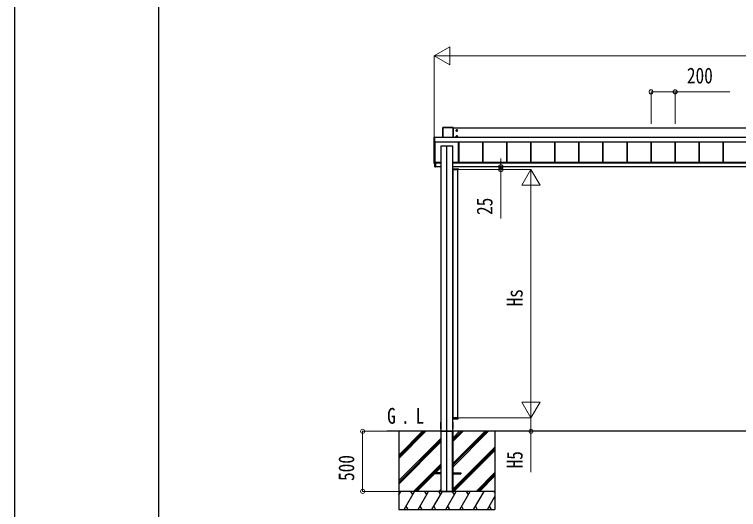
# Model space of a CAD drawing. Units: millimetres, scale not verified. Extents: x -16820 to 16820, y -11880 to 11880.
# Drawn here: x -16820 to -10799, y -8550 to -4436 of the extents above; entities that cross this region are included whole.
import ezdxf
from ezdxf.enums import TextEntityAlignment as Align

# ---------------------------------------------------------------- set-up
doc = ezdxf.new("R2010")
doc.units = ezdxf.units.MM
doc.header["$LTSCALE"] = 40
for name, color, linetype in [('0-2_USER1', 3, 'Continuous'), ('0-3_YKK_11', 7, 'Continuous'), ('0-4_YKK_12', 2, 'Continuous'), ('0-5_YKK_A1', 4, 'Continuous'), ('0-7_YKK_ZWAK', 7, 'Continuous')]:
    doc.layers.add(name, color=color, linetype=linetype)
doc.layers.add('0-6_YKK_D', color=6, linetype='Continuous', lineweight=18)
doc.styles.add('ＭＳ ゴシック', font='')
doc.styles.get('ＭＳ ゴシック').set_extended_font_data('MS Gothic')

msp = doc.modelspace()

# ---------------------------------------------------------------- linework, layer by layer
at = {"layer": '0-3_YKK_11'}
for p, q in [((-13258.14, -5457.31), (-13258.14, -5375.15)), ((-13257.64, -5374.65), (-13172.64, -5374.65)), ((-13172.14, -5375.15), (-13172.14, -5457.31)), ((-13172.14, -5378.87), (-8078.14, -5378.87)), ((-13134.89, -5400.61), (-13149.39, -5400.61)), ((-13142.14, -5394.84), (-13147.14, -5397.72)), ((-13147.14, -5397.72), (-13147.14, -5403.5)), ((-13147.14, -5403.5), (-13142.14, -5406.38)), ((-13144.42, -5399.85), (-13145.14, -5399.85)), ((-13145.14, -5399.85), (-13145.14, -5401.37)), ((-13145.14, -5401.37), (-13144.42, -5401.37)), ((-13142.9, -5397.61), (-13142.9, -5398.33)), ((-13141.38, -5397.61), (-13142.9, -5397.61)), ((-13142.9, -5402.89), (-13142.9, -5403.61)), ((-13142.9, -5403.61), (-13141.38, -5403.61)), ((-13142.14, -5393.36), (-13142.14, -5407.86)), ((-13137.14, -5397.72), (-13142.14, -5394.84)), ((-13142.14, -5406.38), (-13137.14, -5403.5)), ((-13141.38, -5398.33), (-13141.38, -5397.61)), ((-13141.38, -5403.61), (-13141.38, -5402.89)), ((-13139.14, -5399.85), (-13139.86, -5399.85)), ((-13139.86, -5401.37), (-13139.14, -5401.37)), ((-13139.14, -5401.37), (-13139.14, -5399.85)), ((-13137.14, -5403.5), (-13137.14, -5397.72)), ((-13331.64, -5456.53), (-13331.64, -5498.51)), ((-13325.44, -5456.03), (-13331.14, -5456.03)), ((-13323.64, -5456.08), (-13324.84, -5456.08)), ((-13324.84, -5456.08), (-13324.84, -5456.08)), ((-13323.64, -5456.08), (-13323.64, -5456.08)), ((-7926.64, -5457.31), (-13323.64, -5457.31)), ((-13134.89, -5450.58), (-13149.39, -5450.58)), ((-13142.14, -5444.81), (-13147.14, -5447.69)), ((-13147.14, -5447.69), (-13147.14, -5453.47)), ((-13147.14, -5453.47), (-13142.14, -5456.35)), ((-13144.42, -5449.82), (-13145.14, -5449.82)), ((-13145.14, -5449.82), (-13145.14, -5451.34)), ((-13145.14, -5451.34), (-13144.42, -5451.34)), ((-13142.9, -5447.58), (-13142.9, -5448.3)), ((-13141.38, -5447.58), (-13142.9, -5447.58)), ((-13142.9, -5452.86), (-13142.9, -5453.58)), ((-13142.9, -5453.58), (-13141.38, -5453.58)), ((-13142.14, -5443.33), (-13142.14, -5457.83)), ((-13137.14, -5447.69), (-13142.14, -5444.81)), ((-13142.14, -5456.35), (-13137.14, -5453.47)), ((-13141.38, -5448.3), (-13141.38, -5447.58)), ((-13141.38, -5453.58), (-13141.38, -5452.86)), ((-13139.14, -5449.82), (-13139.86, -5449.82)), ((-13139.86, -5451.34), (-13139.14, -5451.34)), ((-13139.14, -5451.34), (-13139.14, -5449.82)), ((-13137.14, -5453.47), (-13137.14, -5447.69)), ((-13331.14, -5499.01), (-13325.44, -5499.01)), ((-13324.84, -5498.83), (-13323.64, -5498.83)), ((-13324.84, -5498.83), (-13324.84, -5498.83)), ((-7926.64, -5497.42), (-13323.64, -5497.42)), ((-13323.64, -5498.83), (-13323.64, -5498.83)), ((-13275.14, -5529.01), (-13275.14, -5529.3)), ((-13272.94, -5529), (-13274.84, -5529)), ((-13272.64, -5529.3), (-13272.64, -5529.01)), ((-13272.64, -5529.21), (-13271.64, -5529.21)), ((-13271.14, -5529.3), (-13271.14, -5529.23)), ((-13179.14, -5529.3), (-13179.14, -5529.23)), ((-13178.64, -5529.21), (-13177.64, -5529.21)), ((-13177.64, -5529.3), (-13177.64, -5529.01)), ((-13175.44, -5529), (-13177.34, -5529)), ((-13175.14, -5529.01), (-13175.14, -5529.3)), ((-13126.64, -5663.65), (-13126.64, -5497.42)), ((-13126.24, -5662.7), (-13126.24, -5497.42)), ((-13123.64, -5663.65), (-13123.64, -5497.42)), ((-12926.64, -5663.65), (-12926.64, -5497.42)), ((-12924.04, -5663.65), (-12924.04, -5497.42)), ((-12923.64, -5663.65), (-12923.64, -5497.42)), ((-12726.64, -5663.65), (-12726.64, -5497.42)), ((-12724.04, -5663.65), (-12724.04, -5497.42)), ((-12723.64, -5663.65), (-12723.64, -5497.42)), ((-12526.64, -5663.65), (-12526.64, -5497.42)), ((-12524.04, -5663.65), (-12524.04, -5497.42)), ((-12523.64, -5663.65), (-12523.64, -5497.42)), ((-12326.64, -5663.65), (-12326.64, -5497.42)), ((-12324.04, -5663.65), (-12324.04, -5497.42)), ((-12323.64, -5663.65), (-12323.64, -5497.42)), ((-12126.64, -5663.65), (-12126.64, -5497.42)), ((-12124.04, -5663.65), (-12124.04, -5497.42)), ((-12123.64, -5663.65), (-12123.64, -5497.42)), ((-11926.64, -5663.65), (-11926.64, -5497.42)), ((-11924.04, -5663.65), (-11924.04, -5497.42)), ((-11923.64, -5663.65), (-11923.64, -5497.42)), ((-11726.64, -5663.65), (-11726.64, -5497.42)), ((-11724.04, -5663.65), (-11724.04, -5497.42)), ((-11723.64, -5663.65), (-11723.64, -5497.42)), ((-11526.64, -5663.65), (-11526.64, -5497.42)), ((-11524.04, -5663.65), (-11524.04, -5497.42)), ((-11523.64, -5663.65), (-11523.64, -5497.42)), ((-11326.64, -5663.65), (-11326.64, -5497.42)), ((-11324.04, -5663.65), (-11324.04, -5497.42)), ((-11323.64, -5663.65), (-11323.64, -5497.42)), ((-11126.64, -5663.65), (-11126.64, -5497.42)), ((-11124.04, -5663.65), (-11124.04, -5497.42)), ((-11123.64, -5663.65), (-11123.64, -5497.42)), ((-10926.64, -5663.65), (-10926.64, -5497.42)), ((-10924.04, -5663.65), (-10924.04, -5497.42)), ((-10923.64, -5663.65), (-10923.64, -5497.42)), ((-13324.64, -5701.88), (-13324.64, -5668.79)), ((-13324.33, -5668.49), (-13324.33, -5668.49)), ((-13324.33, -5668.49), (-13324.32, -5668.49)), ((-13318.14, -5668.52), (-13275.14, -5668.52)), ((-13175.14, -5663.65), (-8075.14, -5663.65)), ((-13175.14, -5668.52), (-8075.14, -5668.52)), ((-13175.44, -7900), (-13274.84, -7900)), ((-13272.64, -8400), (-13272.64, -7900)), ((-13271.14, -8400), (-13271.14, -7900)), ((-13179.14, -8400), (-13179.14, -7900)), ((-13177.64, -8400), (-13177.64, -7900))]:
    msp.add_line(p, q, dxfattribs=at)
for points in [[(-13323.64, -5498.83), (-13323.64, -5498.28), (-13323.64, -5497.77), (-13323.64, -5456.71), (-13323.64, -5456.23), (-13323.64, -5456.08)], [(-13325.14, -5498.84), (-13325.14, -5671.98), (-13329.64, -5671.98), (-13330.14, -5671.48)], [(-13324.64, -5672.33), (-13330.14, -5672), (-13330.14, -5671.43), (-13330.14, -5499.01)], [(-13175.14, -8400), (-13175.14, -7896), (-13175.14, -5529.3), (-13175.44, -5529.3), (-13274.84, -5529.3), (-13275.14, -5529.3), (-13275.14, -7896), (-13275.14, -8400)], [(-13330.67, -5673.21), (-13331.14, -5672.71), (-13331.14, -5672.47), (-13331.14, -5630.94), (-13330.14, -5630.88)], [(-13324.64, -5673.01), (-13324.96, -5673.31), (-13330.67, -5672.96), (-13331.14, -5672.47)], [(-13324.64, -5673.59), (-13330.67, -5673.21), (-13330.67, -5673.21)], [(-13325.14, -5662.96), (-13324.84, -5663.26), (-13321.64, -5663.26), (-13321.64, -5663.65)], [(-13324.64, -5663.26), (-13324.64, -5665.21), (-13324.64, -5668.79), (-13324.34, -5668.49)], [(-13318.14, -5668.48), (-13318.14, -5668.78), (-13318.14, -5702.26), (-13318.14, -5702.56), (-13324.36, -5702.18), (-13324.64, -5701.88)], [(-13324.34, -5668.49), (-13324.34, -5668.49), (-13324.34, -5668.49)], [(-13324.33, -5668.49), (-13324.32, -5668.49), (-13318.14, -5668.48), (-13318.14, -5668.28), (-13318.14, -5663.99), (-13323.14, -5664), (-13323.14, -5663.26)], [(-13324.14, -5665.71), (-13324.14, -5668.29), (-13324.14, -5668.31)], [(-13322.14, -5663.99), (-13322.14, -5663.94), (-13322.14, -5663.65), (-13275.14, -5663.65)], [(-13318.14, -5700), (-13275.99, -5700), (-13275.51, -5700), (-13275.14, -5700)], [(-13276.01, -5700), (-13276.16, -5702.5), (-13275.64, -5702.5), (-13275.14, -5702.5)], [(-13175.14, -5700), (-13174.77, -5700), (-13174.29, -5700), (-8075.99, -5700), (-8075.51, -5700), (-8075.14, -5700)], [(-13175.14, -5702.5), (-13174.64, -5702.5), (-13174.12, -5702.5), (-13174.27, -5700)], [(-13275.14, -7825.5), (-13276.87, -7825.5), (-13277.37, -7825.5), (-13277.64, -7856.7), (-13277.44, -7880), (-13276.94, -7880), (-13275.14, -7880)], [(-13175.14, -7880), (-13173.34, -7880), (-13172.84, -7880), (-13172.64, -7856.7), (-13172.91, -7825.5), (-13173.41, -7825.5), (-13175.14, -7825.5)]]:
    msp.add_lwpolyline(points, dxfattribs=at)
for centre, radius in [((-13142.14, -5400.61), 6.25), ((-13142.14, -5400.61), 5), ((-13142.14, -5450.58), 6.25), ((-13142.14, -5450.58), 5)]:
    msp.add_circle(centre, radius, dxfattribs=at)
for centre, radius, start, end in [((-13142.14, -5400.61), 5.58, 153.74848, 206.25152), ((-13142.14, -5400.61), 5.58, 93.74848, 146.25152), ((-13142.14, -5400.61), 5.58, 213.74848, 266.25152), ((-13144.42, -5398.33), 1.52, 270, 0), ((-13144.42, -5402.89), 1.52, 0, 90), ((-13142.14, -5400.61), 5.58, 33.74848, 86.25152), ((-13142.14, -5400.61), 5.58, 273.74848, 326.25152), ((-13139.86, -5398.33), 1.52, 180, 270), ((-13139.86, -5402.89), 1.52, 90, 180), ((-13142.14, -5400.61), 5.58, 333.74848, 26.25152), ((-13325.26, -5454.33), 1.74, 265.66516, 269.50049), ((-13142.14, -5450.58), 5.58, 153.74848, 206.25152), ((-13142.14, -5450.58), 5.58, 93.74848, 146.25152), ((-13142.14, -5450.58), 5.58, 213.74848, 266.25152), ((-13144.42, -5448.3), 1.52, 270, 0), ((-13144.42, -5452.86), 1.52, 0, 90), ((-13142.14, -5450.58), 5.58, 33.74848, 86.25152), ((-13142.14, -5450.58), 5.58, 273.74848, 326.25152), ((-13139.86, -5448.3), 1.52, 180, 270), ((-13139.86, -5452.86), 1.52, 90, 180), ((-13142.14, -5450.58), 5.58, 333.74848, 26.25152), ((-13324.93, -5501.54), 2.71, 88.10375, 98.40666)]:
    msp.add_arc(centre, radius, start, end, dxfattribs=at)
for centre, major_axis, ratio, start_param, end_param in [((-13257.64, -5375.15), (0.382, -0.325), 0.996231, 2.2770247, 3.8440941), ((-13172.64, -5375.15), (0.382, 0.325), 0.996231, 5.5806839, 7.1477533), ((-13331.14, -5456.53), (0.382, -0.325), 0.996231, 2.2770247, 3.8440941), ((-13324.84, -5456.07), (0.6, 0), 0.026226, 3.8726279, 4.712389), ((-13331.14, -5498.51), (0.382, 0.325), 0.996231, 2.4390913, 4.0061606), ((-13325.44, -5498.71), (0, 0.3), 0.998743, 3.1415927, 4.2299164), ((-13274.84, -5529.01), (0.3, 0), 0.034921, 1.5707963, 3.1415927), ((-13272.94, -5529.01), (0.3, 0), 0.034921, 6.2831853, 7.8539816), ((-13271.64, -5529.23), (0.5, 0), 0.034921, 6.2831853, 7.8539816), ((-13178.64, -5529.23), (0.5, 0), 0.034921, 1.5707963, 3.1415927), ((-13177.34, -5529.01), (0.3, 0), 0.034921, 1.5707963, 3.1415927), ((-13175.44, -5529.01), (0.3, 0), 0.034921, 6.2831853, 7.8539816), ((-13324.34, -5665.71), (0.108, 0.169), 0.994155, 5.2849907, 6.855787), ((-13324.34, -5668.29), (-0.145, 0.15), 0.921201, 2.3686772, 3.9027669)]:
    msp.add_ellipse(centre, major_axis=major_axis, ratio=ratio, start_param=start_param, end_param=end_param, dxfattribs=at)
at = {"layer": '0-4_YKK_12'}
msp.add_line((-13225.14, -8402.5), (-13225.14, -5526.8), dxfattribs=at)
at = {"layer": '0-5_YKK_A1'}
for p, q in [((-13257.8, -5375.29), (-13258.14, -5375.15)), ((-13257.8, -5457.31), (-13257.8, -5375.29)), ((-13257.64, -5374.65), (-13257.3, -5374.79)), ((-13257.3, -5374.79), (-13257.3, -5375.28)), ((-13257.3, -5375.28), (-13257.3, -5457.31)), ((-13172.98, -5375.28), (-13257.3, -5375.28)), ((-13172.98, -5374.79), (-13172.64, -5374.65)), ((-13172.98, -5457.31), (-13172.98, -5375.28)), ((-13172.14, -5375.15), (-13172.48, -5375.29)), ((-13172.48, -5375.29), (-13172.48, -5457.31)), ((-13331.18, -5456.73), (-13331.64, -5456.53)), ((-13331.18, -5497.79), (-13331.18, -5456.73)), ((-13331.14, -5456.03), (-13330.68, -5456.23)), ((-13330.68, -5456.71), (-13330.68, -5497.77)), ((-13323.64, -5456.71), (-13330.68, -5456.71)), ((-13325.44, -5456.07), (-13325.44, -5456.03)), ((-13323.64, -5456.08), (-13324.84, -5456.08)), ((-7926.64, -5457.79), (-13323.64, -5457.79)), ((-13331.64, -5498.51), (-13331.18, -5497.79)), ((-13330.68, -5498.28), (-13331.14, -5499.01)), ((-13325.44, -5499.01), (-13325.44, -5498.89)), ((-13324.84, -5498.83), (-13323.64, -5498.83)), ((-7926.64, -5496.76), (-13323.64, -5496.76)), ((-7926.64, -5497.28), (-13323.64, -5497.28)), ((-7926.64, -5497.42), (-13323.64, -5497.42)), ((-13274.84, -5529), (-13274.84, -5529.3)), ((-13272.94, -5529), (-13272.94, -5529.3)), ((-13271.64, -5529.21), (-13271.64, -5529.3)), ((-13178.64, -5529.21), (-13178.64, -5529.3)), ((-13177.34, -5529), (-13177.34, -5529.3)), ((-13175.44, -5529), (-13175.44, -5529.3)), ((-13330.67, -5672.96), (-13330.67, -5673.21)), ((-13330.67, -5673.21), (-13324.64, -5673.59)), ((-13324.96, -5673.36), (-13324.96, -5673.31)), ((-13324.36, -5665.21), (-13324.64, -5665.21)), ((-13324.36, -5668.79), (-13324.64, -5668.79)), ((-13324.64, -5701.88), (-13324.36, -5701.88)), ((-13324.36, -5663.26), (-13324.36, -5665.21)), ((-13324.36, -5668.79), (-13324.36, -5701.88)), ((-13324.36, -5701.88), (-13318.14, -5702.26)), ((-13324.34, -5668.49), (-13324.34, -5665.51)), ((-13318.14, -5668.78), (-13324.34, -5668.79)), ((-13323.86, -5665.71), (-13324.14, -5665.71)), ((-13323.86, -5668.29), (-13324.14, -5668.29)), ((-13323.86, -5665.71), (-13323.86, -5668.29)), ((-13323.86, -5668.29), (-13318.14, -5668.28)), ((-13275.14, -5665.65), (-13318.14, -5665.65)), ((-13275.51, -5700), (-13275.64, -5702.18)), ((-8075.14, -5665.65), (-13175.14, -5665.65)), ((-13175.14, -5702.18), (-13174.64, -5702.18)), ((-13174.64, -5702.18), (-13174.77, -5700)), ((-13174.64, -5702.5), (-13174.64, -5702.18)), ((-13173.14, -5725), (-13173.14, -5718.5)), ((-13172.14, -5717.5), (-13162.23, -5717.5)), ((-13160.24, -5717.5), (-13162.23, -5717.5)), ((-13160.24, -5717.5), (-13132.23, -5717.5)), ((-13173.14, -7789), (-13173.14, -5725)), ((-13173.14, -5725), (-13133.14, -5725)), ((-13172.14, -5725), (-13173.14, -5725)), ((-13159.84, -5725), (-13160.84, -5725)), ((-13133.14, -7789), (-13133.14, -5725)), ((-13133.14, -7789), (-13173.14, -7789)), ((-13173.14, -7789), (-13173.14, -7795.5)), ((-13172.14, -7789), (-13173.14, -7789)), ((-13172.14, -7796.5), (-13162.23, -7796.5)), ((-13160.24, -7796.5), (-13162.23, -7796.5)), ((-13159.84, -7789), (-13160.84, -7789)), ((-13160.24, -7796.5), (-13132.23, -7796.5)), ((-13275.14, -7900), (-13725.14, -7900)), ((-13625.14, -7900), (-13625.14, -8550)), ((-13625.14, -8126.63), (-13398.51, -7900)), ((-13625.14, -8098.35), (-13426.79, -7900)), ((-13625.14, -8112.49), (-13412.71, -7900.06)), ((-13275.14, -7900), (-13274.84, -7900)), ((-13275.14, -7900), (-13275.14, -8400)), ((-13175.14, -7900), (-13175.14, -8400)), ((-7525.14, -7900), (-13175.14, -7900)), ((-13175.14, -7985), (-13090.14, -7900)), ((-13175.14, -7970.86), (-13104.29, -7900)), ((-13175.14, -7956.71), (-13118.43, -7900)), ((-13175.14, -8197.13), (-12878.05, -7900.04)), ((-13175.14, -8182.99), (-12892.19, -7900.04)), ((-13175.14, -8168.85), (-12906.33, -7900.04)), ((-12825.14, -7900), (-12825.14, -8550)), ((-13625.14, -8310.48), (-13275.14, -7960.48)), ((-13625.14, -8324.62), (-13275.14, -7974.62)), ((-13625.14, -8338.76), (-13275.14, -7988.76)), ((-13175.14, -8380.98), (-12825.14, -8030.98)), ((-13175.14, -8395.12), (-12825.14, -8045.12)), ((-13165.88, -8400), (-12825.14, -8059.26)), ((-13502.53, -8400), (-13275.14, -8172.61)), ((-13333.89, -8245.5), (-13275.14, -8186.75)), ((-13342.64, -8245.5), (-13342.64, -8254.5)), ((-13275.14, -8245.5), (-13342.64, -8245.5)), ((-13319.75, -8245.5), (-13275.14, -8200.9)), ((-13175.14, -8245.5), (-13107.64, -8245.5)), ((-13107.64, -8245.5), (-13107.64, -8254.5)), ((-12982.03, -8400), (-12825.14, -8243.11)), ((-13488.39, -8400), (-13342.64, -8254.25)), ((-13474.25, -8400), (-13328.75, -8254.5)), ((-13275.14, -8254.5), (-13342.64, -8254.5)), ((-13175.14, -8254.5), (-13107.64, -8254.5)), ((-12967.89, -8400), (-12825.14, -8257.25)), ((-12953.75, -8400), (-12825.14, -8271.39)), ((-12825.14, -8400), (-13625.14, -8400)), ((-13625.14, -8428.94), (-13608.43, -8400)), ((-12825.14, -8400), (-13625.14, -8400)), ((-13623.43, -8425.98), (-13625.14, -8423.02)), ((-13579.57, -8550), (-13492.96, -8400)), ((-13507.96, -8425.98), (-13522.96, -8400)), ((-13464.1, -8550), (-13377.49, -8400)), ((-13392.49, -8425.98), (-13407.49, -8400)), ((-13348.62, -8550), (-13262.02, -8400)), ((-13277.02, -8425.98), (-13292.03, -8400)), ((-13290.4, -8400), (-13275.14, -8384.74)), ((-13275.14, -8400), (-13175.14, -8400)), ((-13233.16, -8550), (-13146.55, -8400)), ((-13161.55, -8425.98), (-13176.55, -8400)), ((-13117.68, -8550), (-13031.08, -8400)), ((-13046.08, -8425.98), (-13061.08, -8400)), ((-13002.21, -8550), (-12915.61, -8400)), ((-12825.14, -8408.66), (-12830.14, -8400)), ((-12886.74, -8550), (-12825.14, -8443.3)), ((-13564.57, -8524.02), (-13549.57, -8550)), ((-13449.1, -8524.02), (-13434.1, -8550)), ((-13333.63, -8524.02), (-13318.63, -8550)), ((-13218.16, -8524.02), (-13203.16, -8550)), ((-13102.69, -8524.02), (-13087.69, -8550)), ((-12987.22, -8524.02), (-12972.22, -8550)), ((-12871.75, -8524.02), (-12856.75, -8550)), ((-13625.14, -8550), (-12825.14, -8550))]:
    msp.add_line(p, q, dxfattribs=at)
for points in [[(-13257.3, -5374.79), (-13172.98, -5374.79), (-13172.98, -5375.28)], [(-13330.68, -5456.71), (-13330.68, -5456.23), (-13323.64, -5456.23)], [(-13325.34, -5456.08), (-13325.38, -5456.07), (-13325.44, -5456.07)], [(-13323.64, -5498.28), (-13330.68, -5498.28), (-13330.68, -5497.77), (-13323.64, -5497.77)], [(-13275.64, -5702.5), (-13275.64, -5702.18), (-13275.14, -5702.18)], [(-13131.24, -5718.44), (-13130.84, -5725), (-13131.83, -5725), (-13159.84, -5725)], [(-13160.84, -5725), (-13161.83, -5725), (-13172.14, -5725)], [(-13160.84, -7789), (-13161.83, -7789), (-13172.14, -7789)], [(-13131.24, -7795.56), (-13130.84, -7789), (-13131.83, -7789), (-13159.84, -7789)], [(-13274.84, -7900), (-13175.44, -7900), (-13175.14, -7900)]]:
    msp.add_lwpolyline(points, dxfattribs=at)
for centre, radius, start, end in [((-13257.3, -5375.29), 0.5, 90.15046, 179.81463), ((-13257.42, -5379.39), 4.12, 88.40447, 95.35624), ((-13172.98, -5375.29), 0.5, 0.18537, 89.84954), ((-13172.86, -5379.39), 4.12, 84.64376, 91.59553), ((-13330.68, -5456.73), 0.5, 90.15046, 179.81463), ((-13330.8, -5460.83), 4.12, 88.40447, 95.35624), ((-13330.8, -5501.89), 4.12, 88.40447, 95.35624), ((-13330.68, -5497.78), 0.502, 180.349, 269.68592), ((-13325.44, -5498.59), 0.301, 269.99262, 297.9043), ((-13330.64, -5672.71), 0.5, 180.01604, 266.51881), ((-13324.94, -5673.06), 0.3, 266.48405, 359.9811), ((-13324.34, -5665.21), 0.3, 180.01746, 270.01745), ((-13323.02, -5665.28), 1.35, 177.08798, 189.90325), ((-13323.15, -5668.72), 1.22, 169.53624, 183.72385), ((-13323.13, -5702.03), 1.24, 173.06854, 186.93146), ((-13323.14, -5668.67), 1.21, 171.62247, 185.82998), ((-13323.09, -5668.72), 1.25, 169.72631, 183.54265), ((-13323.93, -5670.28), 1.98, 88.04873, 96.20074), ((-13172.14, -5718.5), 1, 90, 180), ((-13132.23, -5718.5), 1, 3.5, 90), ((-13172.14, -7795.5), 1, 180, 270), ((-13132.23, -7795.5), 1, 270, 356.5)]:
    msp.add_arc(centre, radius, start, end, dxfattribs=at)
for centre, major_axis, ratio, start_param, end_param in [((-13324.84, -5456.07), (0.6, 0), 0.026226, 3.1415927, 3.8726279), ((-13324.84, -5498.89), (0.6, 0), 0.096025, 1.5707963, 3.1415927), ((-13324.36, -5673.39), (0.6, -0.037), 0.034769, 3.1437205, 4.2258199), ((-13324.36, -5665.71), (0.301, 0.4), 0.997782, 5.3593221, 6.9301184), ((-13324.36, -5668.29), (0.301, 0.4), 0.997782, 3.7885257, 3.8252324), ((-13324.34, -5668.29), (0.482, -0.007), 0.414889, 4.7553012, 6.2893908), ((-13323.84, -5668.29), (0.001, 0.2), 0.09157, 1.5714198, 1.6062613), ((-13275.64, -5702.2), (0.5, -0.018), 0.036539, 1.5736281, 3.1406975), ((-13174.64, -5702.2), (0.5, 0.018), 0.036539, 0.0008951, 1.5679645)]:
    msp.add_ellipse(centre, major_axis=major_axis, ratio=ratio, start_param=start_param, end_param=end_param, dxfattribs=at)
at = {"layer": '0-6_YKK_D'}
for p, q in [((-13330.14, -4778.87), (-13200.24, -4703.87)), ((-13200.24, -4853.87), (-13200.24, -4703.87)), ((-13330.14, -5498.01), (-13330.14, -4777.87)), ((-13330.14, -4778.87), (-13200.24, -4853.87)), ((-13330.14, -4778.87), (-13070.33, -4778.87)), ((-13180.14, -4778.87), (-8070.14, -4778.87)), ((-11526.64, -5343.71), (-11526.64, -5077.87)), ((-11326.64, -5343.71), (-11326.64, -5077.87)), ((-12775.59, -5700), (-12775.59, -5632)), ((-13174.14, -5700), (-12774.59, -5700)), ((-12775.59, -5700), (-12775.59, -5725)), ((-13132.14, -5725), (-12774.59, -5725)), ((-13132.14, -5725), (-12524.14, -5725)), ((-12775.59, -5725), (-12775.59, -6132.2)), ((-12525.14, -5725), (-12600.14, -5854.91)), ((-12525.14, -5725), (-12450.14, -5854.91)), ((-12525.14, -5725), (-12525.14, -5984.81)), ((-12600.14, -5854.91), (-12450.14, -5854.91)), ((-12525.14, -5875), (-12525.14, -7639)), ((-12525.14, -7789), (-12525.14, -7529.19)), ((-12525.14, -7789), (-12600.14, -7659.1)), ((-12450.14, -7659.1), (-12600.14, -7659.1)), ((-12525.14, -7789), (-12450.14, -7659.1)), ((-13132.14, -7789), (-12524.14, -7789)), ((-13132.14, -7789), (-12524.14, -7789)), ((-13726.14, -7900), (-13926.14, -7900)), ((-13925.14, -7900), (-13925.14, -8400)), ((-13626.14, -8400), (-13926.14, -8400))]:
    msp.add_line(p, q, dxfattribs=at)
for points in [[(-11526.64, -5078.87), (-11326.64, -5078.87), (-10872.24, -5078.87)], [(-12525.14, -7789), (-12525.14, -7900), (-12525.14, -8239.2)]]:
    msp.add_lwpolyline(points, dxfattribs=at)
for centre in [(-11526.64, -5078.87), (-11326.64, -5078.87), (-12775.59, -5700), (-12775.59, -5725), (-13925.14, -7900), (-12525.14, -7900), (-13925.14, -8400)]:
    msp.add_circle(centre, 17, dxfattribs=at)
at = {"layer": '0-7_YKK_ZWAK'}
msp.add_line((-15619.92, -10100), (-15619.92, 11100), dxfattribs=at)
msp.add_lwpolyline([(-16820, -11880), (16820, -11880), (16820, 11880), (-16820, 11880)], close=True, dxfattribs=at)

# ---------------------------------------------------------------- texts
at = {"layer": '0-2_USER1', "style": 'ＭＳ ゴシック', "width": 0.8}
for s, p in [('G', (-13721.21, -7877.28)), ('L', (-13484.78, -7877.28)), ('.', (-13606.01, -7877.28))]:
    msp.add_text(s, height=132, dxfattribs=at).set_placement(p, align=Align.BOTTOM_LEFT)
at = {"layer": '0-6_YKK_D', "style": 'ＭＳ ゴシック', "width": 0.8}
msp.add_text('200', height=132, dxfattribs=at).set_placement((-11228.64, -5048.87), align=Align.BOTTOM_LEFT)
for s, p in [('25', (-12805.59, -6102.2)), ('Hs', (-12555.14, -6862.6)), ('500', (-13955.14, -8313.2)), ('H5', (-12555.14, -8209.2))]:
    msp.add_text(s, height=132, rotation=90, dxfattribs=at).set_placement(p, align=Align.BOTTOM_LEFT)

doc.saveas('drawing.dxf')
